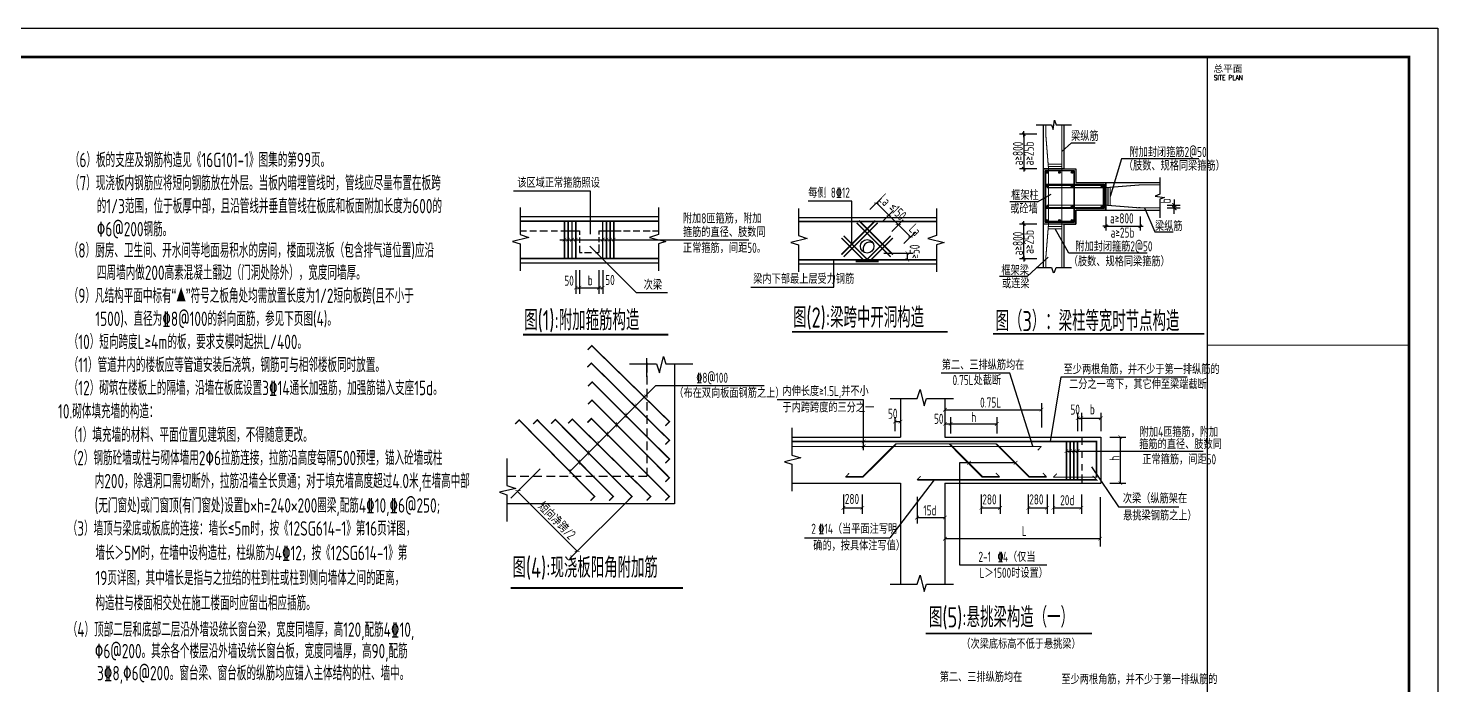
# Model space of a CAD drawing. Extents: x -638872 to -278819, y -139534 to 213996.
# Drawn here: x -587978 to -539059, y 150388 to 173174 of the extents above; entities that cross this region are included whole.
import ezdxf

# ---------------------------------------------------------------- set-up
doc = ezdxf.new("R2010")
doc.units = 0
doc.header["$LTSCALE"] = 1000
doc.header["$MEASUREMENT"] = 0
doc.layers.get('0').update_dxf_attribs({"linetype": 'CONTINUOUS'})
doc.layers.add('COLU_HATCH', color=251, linetype='CONTINUOUS', lineweight=0)
for name, color, linetype in [('TK', 4, 'CONTINUOUS'), ('图形', 2, 'CONTINUOUS'), ('文字', 165, 'CONTINUOUS'), ('砌体-小孔砖', 50, 'CONTINUOUS'), ('表格', 7, 'CONTINUOUS'), ('阳角加筋', 7, 'CONTINUOUS')]:
    doc.layers.add(name, color=color, linetype=linetype)
doc.styles.add('ROMANS', font='romans', dxfattribs={"width": 0.65, "height": 231.275})
doc.styles.add('TSSD_REIN', font='tssdeng.shx', dxfattribs={"width": 0.7, "bigfont": 'tssdchn.shx'})
doc.styles.add('图签宋体', font='', dxfattribs={"height": 300})
doc.styles.get('图签宋体').set_extended_font_data('NSimSun')

# ---------------------------------------------------------------- blocks, each defined once
blk = doc.blocks.new('DIMBLK')
blk.add_line((-2, 0), (0, 0))
at = {"const_width": 0.35}
blk.add_lwpolyline([(-0.71, -0.71), (0.71, 0.71)], dxfattribs=at)
blk = doc.blocks.new('DMTK2')
blk.add_line((-10, 0), (10, 0))
at = {"const_width": 4}
blk.add_lwpolyline([(-5.7, -5.7), (5.7, 5.7)], dxfattribs=at)
blk = doc.blocks.new('_ArchTick')
at = {"color": 0, "linetype": 'ByBlock', "const_width": 0.15}
blk.add_lwpolyline([(-0.5, -0.5), (0.5, 0.5)], dxfattribs=at)
blk = doc.blocks.new('GeYuanFrame_65284724', base_point=(20.09, 4.53))
at = {"layer": 'TK'}
blk.add_lwpolyline([(20.09, 4.53), (20.09, 598.53), (861.09, 598.53), (861.09, 4.53)], close=True, dxfattribs=at)
at = {"layer": 'TK', "const_width": 1}
blk.add_lwpolyline([(45.09, 588.53), (851.09, 588.53), (851.09, 14.53), (45.09, 14.53)], close=True, dxfattribs=at)
at = {"layer": 'TK'}
for points, const_width in [([(781.09, 588.53), (781.09, 14.53)], 0.4), ([(781.09, 488.5), (851.09, 488.5)], 0.35)]:
    blk.add_lwpolyline(points, dxfattribs=dict(at, const_width=const_width))
at = {"layer": 'TK', "style": '图签宋体'}
blk.add_text('总平面', height=2.4, dxfattribs=at).set_placement((783.23, 583.28))
at = {"layer": 'TK', "style": 'ROMANS', "width": 0.76}
blk.add_text('SITE PLAN', height=1.697, dxfattribs=at).set_placement((783.35, 580.49))

msp = doc.modelspace()

# ---------------------------------------------------------------- linework, layer by layer
at = {"layer": '图形', "color": 3, "linetype": 'Continuous'}
for p, q in [((-552104.65, 168893.9), (-551773.55, 169198.28)), ((-551773.55, 169198.28), (-550943.99, 169198.28)), ((-550035.82, 168639.9), (-550424.65, 167335.9)), ((-547356.57, 168639.9), (-550035.82, 168639.9)), ((-568458.21, 167516.98), (-571132.95, 167516.98)), ((-568458.21, 166025.94), (-568458.21, 167516.98)), ((-552950.64, 167149.19), (-552475.65, 167413.38)), ((-570908.15, 166948.97), (-570908.15, 166010.63)), ((-566108.15, 166948.97), (-566108.15, 166010.63)), ((-561250.98, 166914.53), (-561250.98, 165976.19)), ((-558766.53, 166879.61), (-558369.14, 167277.01)), ((-558537.27, 167108.87), (-557357.82, 165929.42)), ((-558342.27, 166455.35), (-557944.87, 166852.74)), ((-556450.98, 166914.53), (-556450.98, 165976.19)), ((-552950.64, 167149.19), (-553915.54, 167149.19)), ((-549241.55, 166935.9), (-548879.78, 166104.47)), ((-570908.15, 166634.39), (-566108.15, 166634.39)), ((-569365.88, 166478.72), (-569365.88, 165181.43)), ((-569235.88, 166478.72), (-569235.88, 165181.43)), ((-569105.88, 166478.72), (-569105.88, 165181.43)), ((-568975.88, 166478.72), (-568975.88, 165181.43)), ((-561250.98, 166599.95), (-556450.98, 166599.95)), ((-558011.34, 166124.42), (-557613.95, 166521.82)), ((-550584.65, 166639.62), (-550584.65, 166150.82)), ((-549384.65, 166639.62), (-549384.65, 166150.82)), ((-570599.89, 165908.01), (-571167.22, 165773.45)), ((-570908.15, 166141.42), (-570689.07, 166141.42)), ((-570908.15, 166010.63), (-570599.89, 165908.01)), ((-570570.92, 166141.42), (-570334.61, 166141.42)), ((-570223.41, 166141.42), (-569959.3, 166141.42)), ((-569834.2, 166141.42), (-569611.79, 166141.42)), ((-569493.64, 166141.42), (-568845.88, 166141.42)), ((-568845.88, 166141.42), (-568845.88, 166007.56)), ((-568845.88, 165910.35), (-568845.88, 165729.8)), ((-568170.42, 166141.42), (-567401.64, 166141.42)), ((-568170.42, 166141.42), (-568170.42, 166014.51)), ((-568170.42, 165917.29), (-568170.42, 165750.63)), ((-567318.24, 166141.42), (-567088.88, 166141.42)), ((-566984.63, 166141.42), (-566748.33, 166141.42)), ((-566630.17, 166141.42), (-566393.87, 166141.42)), ((-566108.15, 166010.63), (-566416.4, 165908.01)), ((-566416.4, 165908.01), (-565849.07, 165773.45)), ((-566317.42, 166141.42), (-566108.15, 166141.42)), ((-560942.73, 165873.57), (-561510.06, 165739)), ((-561250.98, 165976.19), (-560942.73, 165873.57)), ((-557587.08, 165700.16), (-557189.68, 166097.55)), ((-556450.98, 165976.19), (-556759.24, 165873.57)), ((-556759.24, 165873.57), (-556191.91, 165739)), ((-551868.18, 165366.22), (-552343.05, 166215.9)), ((-550574.65, 166300.82), (-549394.65, 166300.82)), ((-548879.78, 166104.47), (-548240.12, 166104.47)), ((-571167.22, 165773.45), (-570908.15, 165687.2)), ((-570908.15, 165687.2), (-570908.15, 164757.73)), ((-569526.83, 165835.04), (-562970.04, 165835.04)), ((-568845.88, 165618.7), (-568845.88, 165388.99)), ((-568845.88, 165388.99), (-568756.92, 165388.99)), ((-568666.57, 165388.99), (-568423.32, 165388.99)), ((-568490.66, 165604.56), (-566884, 164001.92)), ((-568291.42, 165388.99), (-568170.42, 165388.99)), ((-568170.42, 165667.3), (-568170.42, 165388.99)), ((-565849.07, 165773.45), (-566108.15, 165687.2)), ((-566108.15, 165687.2), (-566108.15, 164757.73)), ((-561510.06, 165739), (-561250.98, 165652.75)), ((-561250.98, 165652.75), (-561250.98, 164723.28)), ((-558286.46, 165370.39), (-557277.41, 165370.39)), ((-557470.31, 165370.39), (-557470.31, 165137.8)), ((-556191.91, 165739), (-556450.98, 165652.75)), ((-556450.98, 165652.75), (-556450.98, 164723.28)), ((-549147.97, 165366.22), (-551868.18, 165366.22)), ((-570908.15, 165034.39), (-566108.15, 165034.39)), ((-561250.98, 164999.95), (-556450.98, 164999.95)), ((-553297.05, 164565.88), (-552576.66, 165227.3)), ((-568975.88, 164781.32), (-568975.88, 163956.94)), ((-568845.88, 164781.32), (-568845.88, 163956.94)), ((-568170.42, 164781.32), (-568170.42, 163956.94)), ((-568040.42, 164781.32), (-568040.42, 163956.94)), ((-554267.74, 164565.74), (-553297.05, 164565.74)), ((-568975.88, 164167.6), (-568040.42, 164167.6)), ((-566884, 164001.92), (-565789.78, 164001.92)), ((-553909.83, 161199.09), (-556288.79, 161199.09)), ((-553118.73, 158666.84), (-553909.83, 161199.09)), ((-552496.9, 158827), (-552133.37, 161072.44)), ((-552133.37, 161072.44), (-547758.36, 161072.44)), ((-557123.45, 160326.48), (-557020.83, 160634.73)), ((-557020.83, 160634.73), (-556886.27, 160067.4)), ((-558985.43, 160276.22), (-561983.47, 160276.22)), ((-558985.43, 158533.73), (-558985.43, 160276.22)), ((-558061.79, 160326.48), (-557123.45, 160326.48)), ((-557705.25, 160326.48), (-557705.25, 158986.28)), ((-556886.27, 160067.4), (-556800.02, 160326.48)), ((-556800.02, 160326.48), (-555870.55, 160326.48)), ((-556161.99, 160326.48), (-556161.99, 158986.28)), ((-552812.78, 160157.47), (-552812.78, 159312.63)), ((-557901.81, 159680.59), (-557901.81, 159184.03)), ((-557901.81, 159521.34), (-557704.45, 159521.34)), ((-557704.45, 159680.59), (-557704.45, 159184.03)), ((-556161.99, 159934.9), (-552812.78, 159934.9)), ((-555964.63, 159680.59), (-555964.63, 159104.87)), ((-554364.63, 159680.59), (-554364.63, 159104.87)), ((-551559.34, 159830.46), (-551559.34, 159191.42)), ((-551559.34, 159639.55), (-550753.88, 159639.55)), ((-551429.34, 159830.46), (-551429.34, 159191.42)), ((-550753.88, 159830.46), (-550753.88, 159191.42)), ((-561474.96, 159300.86), (-561474.96, 158362.52)), ((-556161.99, 159442.18), (-554364.63, 159442.18)), ((-561474.96, 158986.28), (-557705.25, 158986.28)), ((-556161.99, 158986.28), (-550753.88, 158986.28)), ((-551949.34, 158830.61), (-551949.34, 157533.31)), ((-551949.34, 158499.27), (-547203.37, 158499.27)), ((-551819.34, 158830.61), (-551819.34, 157533.31)), ((-551689.34, 158830.61), (-551689.34, 157533.31)), ((-551559.34, 158830.61), (-551559.34, 157533.31)), ((-551408.97, 158986.28), (-551408.97, 158714.12)), ((-551408.97, 158512.03), (-551408.97, 158269.53)), ((-550753.88, 158986.28), (-550753.88, 157386.28)), ((-550441.29, 158986.28), (-549886.89, 158986.28)), ((-550078.68, 158986.28), (-550078.68, 157386.28)), ((-561166.71, 158259.9), (-561734.04, 158125.34)), ((-561734.04, 158125.34), (-561474.96, 158039.09)), ((-561474.96, 158362.52), (-561166.71, 158259.9)), ((-561474.96, 158039.09), (-561474.96, 157109.62)), ((-555655.53, 158093.62), (-555655.53, 154546)), ((-553729.43, 158093.62), (-555655.53, 158093.62)), ((-551408.97, 158044.99), (-551408.97, 157820.45)), ((-551408.97, 157681.23), (-551408.97, 157386.28)), ((-551074.13, 157956.45), (-550137.28, 156562.89)), ((-561474.96, 157386.28), (-557705.25, 157386.28)), ((-556537.03, 157504.59), (-558075.08, 155490.13)), ((-557705.25, 157386.28), (-557705.25, 153881.74)), ((-556161.99, 157386.28), (-556161.99, 153881.74)), ((-556161.99, 157386.28), (-550753.88, 157386.28)), ((-550441.29, 157386.28), (-549886.89, 157386.28)), ((-559685.14, 156988.85), (-559685.14, 156318.15)), ((-559032.53, 156988.85), (-559032.53, 156318.15)), ((-557128.54, 156905.45), (-557128.54, 155981.45)), ((-554900.22, 156988.85), (-554900.22, 156318.15)), ((-554247.6, 156988.85), (-554247.6, 156318.15)), ((-553272.38, 156988.85), (-553272.38, 156318.15)), ((-552619.76, 156988.85), (-552619.76, 156318.15)), ((-552400.23, 156988.85), (-552400.23, 156318.15)), ((-551429.34, 156988.85), (-551429.34, 156318.15)), ((-550775.51, 156904.97), (-550775.51, 155187.83)), ((-550137.28, 156562.89), (-548041.78, 156562.89)), ((-559685.14, 156528.81), (-559032.53, 156528.81)), ((-557128.54, 156192.11), (-556161.99, 156192.11)), ((-554900.22, 156528.81), (-554247.6, 156528.81)), ((-553272.38, 156528.81), (-552619.76, 156528.81)), ((-552400.23, 156528.81), (-551429.34, 156528.81)), ((-561042.04, 155490.13), (-558075.08, 155490.13)), ((-550775.51, 155457.18), (-556161.99, 155457.18)), ((-557123.45, 153881.74), (-557020.83, 154189.99)), ((-557020.83, 154189.99), (-556886.27, 153622.66)), ((-555655.53, 154546), (-552623.74, 154546)), ((-558061.79, 153881.74), (-557123.45, 153881.74)), ((-556886.27, 153622.66), (-556800.02, 153881.74)), ((-556800.02, 153881.74), (-555870.55, 153881.74))]:
    msp.add_line(p, q, dxfattribs=at)
at = {"layer": '图形', "color": 3, "linetype": 'Continuous', "ltscale": 0.6}
msp.add_line((-550640.65, 167759.9), (-550640.65, 166911.9), dxfattribs=at)
at = {"layer": '图形', "color": 3, "linetype": 'Continuous'}
for points in [[(-552991.89, 169823.18), (-552466.95, 169823.18), (-552403.75, 169662.94), (-552357.31, 169985.83), (-552300.28, 169823.18), (-551772.85, 169823.18)], [(-548708.32, 167988.25), (-548708.32, 167408.78), (-548868.55, 167345.58), (-548545.67, 167299.14), (-548708.32, 167242.11), (-548708.32, 166596.86)], [(-559390.52, 165683.17), (-559390.52, 167169), (-560913.58, 167169)], [(-562904.36, 164191.48), (-560016.55, 164191.48), (-560016.55, 165137.8)], [(-552991.89, 164873.34), (-552466.95, 164873.34), (-552403.75, 164696.13), (-552357.31, 164710.68), (-552300.28, 164873.34), (-551772.85, 164873.34)]]:
    msp.add_lwpolyline(points, dxfattribs=at)
at = {"layer": '图形', "color": 3, "linetype": 'Continuous', "ltscale": 0.6, "const_width": 36}
for points in [[(-552664.65, 164873.34), (-552664.65, 165175.9), (-552568.65, 166375.9), (-552568.65, 168295.9), (-552664.65, 169495.9), (-552664.65, 169823.18)], [(-552104.65, 164873.34), (-552104.65, 169823.18)], [(-552581.45, 168455.9), (-552104.65, 168455.9)], [(-552575.05, 168375.9), (-552104.65, 168375.9)], [(-552619.08, 167639.9), (-550584.65, 167639.9), (-549384.65, 167735.9), (-548708.32, 167735.9)], [(-550504.65, 167646.3), (-550504.65, 167025.5)], [(-550424.65, 167652.7), (-550424.65, 167019.1)], [(-552619.08, 167031.9), (-550584.65, 167031.9), (-549384.65, 166935.9), (-548708.32, 166935.9)], [(-552581.45, 166215.9), (-552104.65, 166215.9)], [(-552575.05, 166295.9), (-552104.65, 166295.9)]]:
    msp.add_lwpolyline(points, dxfattribs=at)
at = {"layer": '图形', "color": 3, "linetype": 'Continuous', "const_width": 36}
msp.add_lwpolyline([(-552669.95, 166449.75), (-552669.95, 168227.24), (-551690.75, 168227.24), (-551690.75, 166445.91)], close=True, dxfattribs=at)
at = {"layer": '图形', "color": 3, "linetype": 'Continuous'}
for points, const_width in [([(-552666.5, 167743.82), (-550658.57, 167743.82), (-550658.57, 166925.86), (-552674.21, 166925.86)], 36), ([(-570908.15, 166478.72), (-566108.15, 166478.72)], 55), ([(-569365.88, 166478.72), (-569365.88, 165181.43)], 55), ([(-569235.88, 166478.72), (-569235.88, 165181.43)], 55), ([(-569105.88, 166478.72), (-569105.88, 165181.43)], 55), ([(-568975.88, 166478.72), (-568975.88, 165181.43)], 55), ([(-568040.42, 166478.72), (-568040.42, 165181.43)], 55), ([(-567910.42, 166478.72), (-567910.42, 165181.43)], 55), ([(-567780.42, 166478.72), (-567780.42, 165181.43)], 55), ([(-567650.42, 166478.72), (-567650.42, 165181.43)], 55), ([(-561250.98, 166469.12), (-556450.98, 166469.12)], 55), ([(-558576.07, 166497.62), (-559755.53, 165318.17)], 50), ([(-558497.29, 166418.84), (-559676.74, 165239.38)], 50), ([(-559227.3, 166418.84), (-558047.85, 165239.38)], 50), ([(-559148.52, 166497.62), (-557969.07, 165318.17)], 50), ([(-558940.9, 165075.99), (-559755.53, 165890.61)], 50), ([(-558797.07, 165089.72), (-559676.74, 165969.4)], 50), ([(-558941.26, 165075.99), (-558047.85, 165969.4)], 50), ([(-558783.69, 165075.99), (-557969.07, 165890.61)], 50), ([(-570908.15, 165181.43), (-566108.15, 165181.43)], 55), ([(-561250.98, 165137.8), (-556450.98, 165137.8)], 55), ([(-559262.3, 165075.99), (-558462.3, 165075.99)], 50), ([(-570807.3, 162539.04), (-565757.69, 162539.04)], 60), ([(-561476.6, 162633.43), (-556070.85, 162633.43)], 60), ([(-554495.63, 162567.02), (-547164.63, 162567.02)], 60), ([(-561474.96, 158662.26), (-552812.78, 158662.26)], 35), ([(-557866.35, 158742.91), (-559012.65, 157602.28), (-559610.88, 157602.28)], 60), ([(-557881.25, 158749.5), (-555981.33, 158749.5)], 35), ([(-556778.46, 158749.5), (-554387.95, 158749.5)], 35), ([(-556007.46, 158749.5), (-554863.96, 157602.28), (-554265.73, 157602.28)], 60), ([(-554387.95, 158749.5), (-553236.12, 157602.28), (-552637.89, 157602.28)], 60), ([(-552940.46, 158528.21), (-552812.78, 158662.26)], 35), ([(-551949.34, 158830.61), (-551949.34, 157533.31)], 55), ([(-551819.34, 158830.61), (-551819.34, 157533.31)], 55), ([(-551689.34, 158830.61), (-551689.34, 157533.31)], 55), ([(-551559.34, 158830.61), (-551559.34, 157533.31)], 55), ([(-559618.27, 157594.52), (-559490.59, 157728.58)], 35), ([(-557133.91, 157496.83), (-557006.23, 157630.89)], 35), ([(-554265.73, 157602.28), (-554393.41, 157736.34)], 35), ([(-552637.89, 157602.28), (-552765.57, 157736.34)], 35), ([(-552407.62, 157583.01), (-552279.94, 157717.07)], 35), ([(-556835.92, 152169.89), (-551062.49, 152169.89)], 60)]:
    msp.add_lwpolyline(points, dxfattribs=dict(at, const_width=const_width))
for points in [[(-552400.23, 157590.77, 35, 35, 0), (-550905.41, 157590.77, 55, 55, 0), (-550905.41, 158830.61, 55, 55, 0), (-561474.96, 158830.61, 0, 0, 0)], [(-557126.53, 157504.59, 55, 55, 0), (-550905.41, 157504.59, 35, 35, 0), (-551033.09, 157638.65, 0, 0, 0)]]:
    msp.add_lwpolyline(points, format="xyseb", dxfattribs=at)
msp.add_circle((-558862.3, 165604.39), 234, dxfattribs=at)
msp.add_arc((-558772.98, 165515.14), 234, 60.674924, 209.371037, dxfattribs=at)
at = {"layer": '文字'}
for p, q in [((-552744.65, 164873.34), (-552744.65, 169823.18)), ((-552024.65, 168295.9), (-552024.65, 169823.18)), ((-552969.75, 169495.9), (-553577.99, 169495.9)), ((-553427.99, 169395.9), (-553427.99, 169595.9)), ((-553427.99, 169485.9), (-553427.99, 168305.9)), ((-552969.75, 168295.9), (-553577.99, 168295.9)), ((-553427.99, 168395.9), (-553427.99, 168195.9)), ((-552024.65, 168295.9), (-552744.65, 168295.9)), ((-552024.65, 168295.9), (-551624.65, 168295.9)), ((-551624.65, 168295.9), (-551624.65, 167815.9)), ((-551624.65, 167815.9), (-550584.65, 167815.9)), ((-550584.65, 166855.9), (-550584.65, 167815.9)), ((-550584.65, 167815.9), (-548708.32, 167815.9)), ((-551624.65, 166855.9), (-550584.65, 166855.9)), ((-551624.65, 166375.9), (-551624.65, 166855.9)), ((-550584.65, 166855.9), (-548708.32, 166855.9)), ((-549384.65, 166935.9), (-549450.38, 166935.9)), ((-548454.26, 167031.9), (-548003.05, 167031.9)), ((-548452.18, 166935.9), (-548003.05, 166935.9)), ((-548203.05, 167031.9), (-548203.05, 166935.9)), ((-552969.75, 166375.9), (-553577.99, 166375.9)), ((-553427.99, 165185.9), (-553427.99, 166365.9)), ((-552024.65, 166375.9), (-552744.65, 166375.9)), ((-552024.65, 166375.9), (-551624.65, 166375.9)), ((-552024.65, 164873.34), (-552024.65, 166375.9)), ((-550484.65, 166300.82), (-550684.65, 166300.82)), ((-549484.65, 166300.82), (-549284.65, 166300.82)), ((-552969.75, 165175.9), (-553577.99, 165175.9))]:
    msp.add_line(p, q, dxfattribs=at)
at = {"layer": '文字', "color": 6}
for p, q in [((-552688.65, 168239.9), (-551680.65, 168239.9)), ((-552688.65, 166431.9), (-552688.65, 168239.9)), ((-552656.65, 166463.9), (-552656.65, 168207.9)), ((-551680.65, 168239.9), (-551680.65, 166431.9)), ((-552656.65, 167759.9), (-551712.65, 167759.9)), ((-552656.65, 167727.9), (-551712.65, 167727.9)), ((-551680.65, 167759.9), (-550640.65, 167759.9)), ((-551680.65, 167727.9), (-550672.65, 167727.9)), ((-550672.65, 167727.9), (-550672.65, 166943.9)), ((-551712.65, 166943.9), (-552656.65, 166943.9)), ((-551712.65, 166911.9), (-552656.65, 166911.9)), ((-550672.65, 166943.9), (-551680.65, 166943.9)), ((-550640.65, 166911.9), (-551680.65, 166911.9)), ((-551680.65, 166431.9), (-552688.65, 166431.9)), ((-551712.65, 166463.9), (-552656.65, 166463.9))]:
    msp.add_line(p, q, dxfattribs=at)
at = {"layer": '文字', "const_width": 40}
for points in [[(-553371.42, 169439.33), (-553484.56, 169552.46)], [(-553484.56, 168352.46), (-553371.42, 168239.33)], [(-550528.09, 166357.39), (-550641.22, 166244.25)], [(-549441.22, 166244.25), (-549328.09, 166357.39)]]:
    msp.add_lwpolyline(points, dxfattribs=at)
at = {"layer": '文字'}
msp.add_lwpolyline([(-551624.65, 166855.9), (-551624.65, 166375.9), (-552744.65, 166375.9), (-552744.65, 168295.9), (-551624.65, 168295.9), (-551624.65, 167815.9), (-550584.65, 167815.9), (-550584.65, 166855.9)], close=True, dxfattribs=at)
at = {"layer": '文字', "const_width": 34}
for points in [[(-552633.77, 168170.79, 1), (-552599.77, 168170.79, 1)], [(-552199.45, 168170.79, 1), (-552165.45, 168170.79, 1)], [(-551769.54, 168170.79, 1), (-551735.54, 168170.79, 1)], [(-552633.77, 167690.79, 1), (-552599.77, 167690.79, 1)], [(-551769.54, 167690.79, 1), (-551735.54, 167690.79, 1)], [(-550729.54, 167690.79, 1), (-550695.54, 167690.79, 1)], [(-552633.77, 166981.01, 1), (-552599.77, 166981.01, 1)], [(-551769.54, 166981.01, 1), (-551735.54, 166981.01, 1)], [(-550729.54, 166981.01, 1), (-550695.54, 166981.01, 1)], [(-552633.77, 166501.01, 1), (-552599.77, 166501.01, 1)], [(-552199.45, 166501.01, 1), (-552165.45, 166501.01, 1)], [(-551769.54, 166501.01, 1), (-551735.54, 166501.01, 1)]]:
    msp.add_lwpolyline(points, format="xyb", close=True, dxfattribs=at)
at = {"layer": '文字'}
for centre in [(-552616.77, 168170.79), (-552182.45, 168170.79), (-551752.54, 168170.79), (-552616.77, 167690.79), (-551752.54, 167690.79), (-550712.54, 167690.79), (-552616.77, 166981.01), (-551752.54, 166981.01), (-550712.54, 166981.01), (-552616.77, 166501.01), (-552182.45, 166501.01), (-551752.54, 166501.01)]:
    msp.add_circle(centre, 32, dxfattribs=at)
at = {"layer": '阳角加筋', "color": 3, "linetype": 'Continuous'}
for p, q in [((-567109.27, 161525.67), (-566170.93, 161525.67)), ((-566504.3, 161072.9), (-566504.3, 161723.99)), ((-566504.3, 161566.04), (-566504.3, 161268.36)), ((-566504.3, 161525.67), (-566504.3, 161230.84)), ((-566170.93, 161525.67), (-566068.31, 161217.42)), ((-566068.31, 161217.42), (-565933.75, 161784.75)), ((-565933.75, 161784.75), (-565847.5, 161525.67)), ((-565847.5, 161525.67), (-564918.03, 161525.67)), ((-565544.3, 161525.67), (-565544.3, 156663.37)), ((-566504.3, 161110.42), (-566504.3, 160812.74)), ((-566504.3, 160654.79), (-566504.3, 160357.12)), ((-566504.3, 160199.17), (-566504.3, 159901.49)), ((-566504.3, 159743.54), (-566504.3, 159445.87)), ((-566504.3, 159287.92), (-566504.3, 158990.24)), ((-566504.3, 158832.3), (-566504.3, 158534.62)), ((-571363.48, 158243.26), (-571363.48, 157304.92)), ((-571363.48, 158243.26), (-571363.48, 157304.92)), ((-566504.3, 158376.67), (-566504.3, 158079)), ((-571363.48, 157623.37), (-571060.54, 157623.37)), ((-571233.68, 156866.01), (-570211.6, 157888.09)), ((-570902.59, 157623.37), (-570604.92, 157623.37)), ((-570446.97, 157623.37), (-570149.29, 157623.37)), ((-569991.35, 157623.37), (-569693.67, 157623.37)), ((-569535.72, 157623.37), (-569238.05, 157623.37)), ((-569080.1, 157623.37), (-568782.42, 157623.37)), ((-568624.47, 157623.37), (-568326.8, 157623.37)), ((-568168.85, 157623.37), (-567871.17, 157623.37)), ((-567713.23, 157623.37), (-567415.55, 157623.37)), ((-567257.6, 157623.37), (-566959.93, 157623.37)), ((-566801.98, 157623.37), (-566504.3, 157623.37)), ((-566504.3, 157921.05), (-566504.3, 157623.37)), ((-571055.22, 157202.29), (-571622.55, 157067.73)), ((-571055.22, 157202.29), (-571622.55, 157067.73)), ((-571622.55, 157067.73), (-571363.48, 156981.48)), ((-571622.55, 157067.73), (-571363.48, 156981.48)), ((-571363.48, 157304.92), (-571055.22, 157202.29)), ((-571363.48, 157304.92), (-571055.22, 157202.29)), ((-571001.11, 157098.59), (-568924.5, 155021.98)), ((-571363.48, 156981.48), (-571363.48, 156052.01)), ((-571363.48, 156981.48), (-571363.48, 156052.01)), ((-565544.3, 156663.37), (-571363.48, 156663.37)), ((-569180.3, 154766.18), (-567054.15, 156892.34))]:
    msp.add_line(p, q, dxfattribs=at)
for points, const_width in [([(-568561.49, 162014.4), (-568420.07, 162155.82), (-565724.82, 159520.61), (-565866.24, 159379.19)], 50), ([(-568573.79, 161406.85), (-568432.37, 161548.27), (-565724.82, 158871.14), (-565866.24, 158729.72)], 50), ([(-568547.04, 160750.54), (-568405.61, 160891.97), (-565724.82, 158221.67), (-565866.24, 158080.24)], 50), ([(-568549.57, 160123.49), (-568408.15, 160264.92), (-565724.82, 157572.19), (-565866.24, 157430.77)], 50), ([(-571081.28, 159436.01), (-570939.86, 159577.43), (-568322.71, 156922.72), (-568464.13, 156781.3)], 50), ([(-570455.1, 159440.58), (-570313.68, 159582), (-567673.24, 156922.72), (-567814.66, 156781.3)], 50), ([(-569825.25, 159448.38), (-569683.82, 159589.8), (-567023.76, 156922.72), (-567165.18, 156781.3)], 50), ([(-569238.1, 159464.27), (-569096.68, 159605.69), (-566374.29, 156922.72), (-566515.71, 156781.3)], 50), ([(-568571.63, 159486.69), (-568430.21, 159628.11), (-565724.82, 156922.72), (-565866.24, 156781.3)], 50), ([(-571236.32, 153748.06), (-565251.64, 153748.06)], 60)]:
    msp.add_lwpolyline(points, dxfattribs=dict(at, const_width=const_width))
msp.add_lwpolyline([(-569176.98, 157789.26), (-566191, 160775.24), (-562436.92, 160775.24)], dxfattribs=at)

# ---------------------------------------------------------------- block references
at = {"layer": 'COLU_HATCH', "xscale": 100, "yscale": 100, "zscale": 100}
msp.add_blockref('GeYuanFrame_65284724', (-623158.72, 113773.91), dxfattribs=at)
at = {"layer": '文字', "xscale": 100, "yscale": 100, "zscale": 100}
for p, rotation in [((-548203.05, 167031.9), 270), ((-548203.05, 166935.9), 90)]:
    msp.add_blockref('DIMBLK', p, dxfattribs=dict(at, rotation=rotation))
at = {"layer": '文字', "color": 1, "xscale": 10, "yscale": 10, "zscale": 10}
for p, rotation in [((-553427.99, 166375.9), 90), ((-553427.99, 165175.9), 270)]:
    msp.add_blockref('DMTK2', p, dxfattribs=dict(at, rotation=rotation))
at = {"layer": '表格', "color": 3, "linetype": 'Continuous', "yscale": 127}
for p, xscale, zscale, rotation in [((-558537.27, 167108.87), 127.0000000010016, 126.9999999998491, 314.9999999994058), ((-558113.01, 166684.61), 127.0000000010016, 126.9999999998491, 314.9999999994058), ((-557782.08, 166353.68), 127.0000000010016, 126.9999999998491, 314.9999999994058), ((-569365.88, 165835.04), 127, 127, 180), ((-569235.88, 165835.04), 127, 127, 180), ((-569105.88, 165835.04), 127, 127, 180), ((-568975.88, 165835.04), 127, 127, 180), ((-568040.42, 165835.04), 127, 127, 180), ((-567910.42, 165835.04), 127, 127, 180), ((-567780.42, 165835.04), 127, 127, 180), ((-567650.42, 165835.04), 127, 127, 180), ((-557357.82, 165929.42), 127.0000000010016, 126.9999999998491, 314.9999999994058), ((-557470.31, 165370.39), 127, 127, 270), ((-557470.31, 165137.8), 127, 127, 270), ((-568975.88, 164167.6), 127, 127, 180), ((-568845.88, 164167.6), 127, 127, 180), ((-568170.42, 164167.6), 127, 127, 180), ((-568040.42, 164167.6), 127, 127, 180), ((-556161.99, 159934.9), 127, 127, 180), ((-552812.78, 159934.9), 127, 127, 180), ((-557901.81, 159521.34), 127, 127, 180), ((-557705.25, 159521.34), 127, 127, 180), ((-556161.99, 159442.18), 127, 127, 180), ((-555964.63, 159442.18), 127, 127, 180), ((-554364.63, 159442.18), 127, 127, 180), ((-551559.34, 159639.55), 127, 127, 180), ((-551429.34, 159639.55), 127, 127, 180), ((-550753.88, 159639.55), 127, 127, 180), ((-550078.68, 158986.28), 127, 127, 270), ((-558985.43, 158830.61), 127, 127, 180), ((-558985.43, 158662.26), 127, 127, 180), ((-551949.34, 158494.31), 127, 127, 180), ((-551819.34, 158499.27), 127, 127, 180), ((-551689.34, 158494.31), 127, 127, 180), ((-551559.34, 158499.27), 127, 127, 180), ((-555331.25, 158092.44), 127, 127, 180), ((-553710.57, 158093.62), 127, 127, 180), ((-550078.68, 157386.28), 127, 127, 270), ((-559685.14, 156528.81), 127, 127, 180), ((-559032.53, 156528.81), 127, 127, 180), ((-554900.22, 156528.81), 127, 127, 180), ((-554247.6, 156528.81), 127, 127, 180), ((-553272.38, 156528.81), 127, 127, 180), ((-552619.76, 156528.81), 127, 127, 180), ((-552400.23, 156528.81), 127, 127, 180), ((-551429.34, 156528.81), 127, 127, 180), ((-557128.54, 156192.11), 127, 127, 180), ((-556161.99, 156192.11), 127, 127, 180), ((-556161.99, 155457.18), 127, 127, 180), ((-550775.51, 155457.18), 127, 127, 180)]:
    msp.add_blockref('_ArchTick', p, dxfattribs=dict(at, xscale=xscale, zscale=zscale, rotation=rotation))
at = {"layer": '阳角加筋', "color": 3, "linetype": 'Continuous', "xscale": 127.0000000023186, "yscale": 127.0000000037253, "zscale": 127.0000000023186}
for p, rotation in [((-566579.09, 160387.15), 45), ((-566903.83, 160062.41), 45), ((-567553.3, 159412.94), 45), ((-567228.56, 159737.68), 45), ((-567878.04, 159088.2), 45), ((-568527.51, 158438.73), 45), ((-568202.77, 158763.47), 45), ((-568852.25, 158113.99), 45), ((-569176.98, 157789.26), 45), ((-570977.88, 157121.81), 135), ((-568924.5, 155021.98), 135)]:
    msp.add_blockref('_ArchTick', p, dxfattribs=dict(at, rotation=rotation))

# ---------------------------------------------------------------- texts
at = {"layer": '图形', "color": 3, "linetype": 'Continuous', "style": 'TSSD_REIN', "width": 0.7}
for s, height, p in [('梁纵筋', 350, (-551785.23, 169260.1)), ('附加封闭箍筋2@50', 350, (-549759.67, 168703.58)), ('（肢数、规格同梁箍筋）', 350, (-549954.15, 168232.37)), ('该区域正常箍筋照设', 350, (-571003.13, 167641.29)), ('每侧 8\x8412', 350, (-560910.01, 167293.31)), ('框架柱', 350, (-553865.54, 167207.68)), ('或砼墙', 350, (-553896.83, 166738.91)), ('附加8匝箍筋，附加', 350, (-565255.61, 166402.02)), ('a\x93800', 350, (-550435.06, 166401.54)), ('梁纵筋', 350, (-548873.49, 166136.05)), ('箍筋的直径、肢数同', 350, (-565253.94, 165928.7)), ('正常箍筋，间距50。', 350, (-565253.94, 165377.53)), ('附加封闭箍筋2@50', 350, (-551639, 165429.89)), ('框架梁', 350, (-554204.13, 164601.82)), ('（肢数、规格同梁箍筋）', 350, (-551865.42, 164910.67)), ('50', 350, (-569372.89, 164236.47)), ('b', 350, (-568558.57, 164251.51)), ('50', 350, (-567952.89, 164261.3)), ('次梁', 350, (-566616.55, 164096.49)), ('梁内下部最上层受力钢筋', 350, (-562813.76, 164303.28)), ('或连梁', 350, (-554182.49, 164147.74)), ('图(1):附加箍筋构造', 700, (-570763.56, 162691.31)), ('图(2):梁跨中开洞构造', 700, (-561432.86, 162785.7)), ('图（3）：梁柱等宽时节点构造', 700, (-554406.34, 162660.66)), ('第二、三排纵筋均在', 350, (-556272.38, 161319.82)), ('至少两根角筋，并不少于第一排纵筋的', 350, (-552046.46, 161167.62)), ('0.75L处截断', 350, (-555900.17, 160787.61)), ('二分之一弯下，其它伸至梁端截断', 350, (-551854.04, 160650.51)), ('内伸长度≥1.5L,并不小', 350, (-561802.08, 160408.6)), ('于内跨跨度的三分之一', 350, (-561802.08, 159841.79)), ('50', 350, (-558140.52, 159619.3)), ('0.75L', 350, (-554944.53, 160008.26)), ('50', 350, (-551809.47, 159764)), ('b', 350, (-551134.23, 159775.25)), ('50', 350, (-556543.9, 159443.55)), ('h', 350, (-555248.27, 159503.61)), ('附加4匝箍筋，附加', 350, (-549404.06, 158992.99)), ('箍筋的直径、肢数同', 350, (-549418.57, 158569.26)), ('正常箍筋，间距50', 350, (-549312.56, 158040.47)), ('次梁（纵筋架在', 350, (-549988.62, 156684.19)), ('280', 350, (-559638.33, 156663.07)), ('15d', 350, (-556914.14, 156266.09)), ('280', 350, (-554866.64, 156647.09)), ('280', 350, (-553238.8, 156647.09)), ('20d', 350, (-552164.03, 156620.65)), ('悬挑梁钢筋之上）', 350, (-549976.63, 156091.55)), ('2  14（当平面注写明', 350, (-560800.71, 155628.74)), ('L', 350, (-553495.48, 155548.38)), ('确的，按具体注写值）', 350, (-560734.32, 155048.76)), ('2-1  14（仅当', 350, (-555000.24, 154655.01)), ('L＞1500时设置）', 350, (-554957.83, 154099.45)), ('图(5):悬挑梁构造（一）', 700, (-556716.43, 152379.92)), ('（次梁底标高不低于悬挑梁）', 350, (-555592.93, 151636.41)), ('第二、三排纵筋均在', 350, (-556344.39, 150488.6)), ('至少两根角筋，并不少于第一排纵筋的', 350, (-552119.55, 150408.12))]:
    msp.add_text(s, height=height, dxfattribs=at).set_placement(p)
for s, rotation, p in [('a≥800', 90, (-553457.81, 168414.37)), ('a\x9325b', 90, (-553078.4, 168413.99)), ('La', 315, (-558490.97, 167213.65)), ('≤150', 315, (-558142.87, 166904.48)), ('b', 90, (-548326.9, 167098.48)), ('La', 315, (-557437.01, 166170.2)), ('a≥800', 90, (-553457.81, 165291.12)), ('a\x9325b', 90, (-553078.4, 165345.14)), ('≥50', 90, (-557037.49, 165175.39)), ('h', 90, (-550104.44, 158164.72))]:
    msp.add_text(s, height=350, rotation=rotation, dxfattribs=at).set_placement(p)
at = {"layer": '图形', "color": 2, "linetype": 'Continuous', "style": 'TSSD_REIN', "width": 0.7}
for p in [(-560556.6, 155628.74), (-554338.72, 154655.01)]:
    msp.add_text('\x84', height=350, dxfattribs=at).set_placement(p)
at = {"layer": '文字', "linetype": 'Continuous', "style": 'TSSD_REIN', "width": 0.7}
for s, p in [('（6）板的支座及钢筋构造见《16G101-1》图集的第99页。', (-586530.2, 168350.14)), ('（7）现浇板内钢筋应将短向钢筋放在外层。当板内暗埋管线时，管线应尽量布置在板跨', (-586530.2, 167550.14)), ('的1/3范围，位于板厚中部，且沿管线并垂直管线在板底和板面附加长度为600的', (-585598.77, 166750.14)), ('\x826@200钢筋。', (-585598.77, 165950.14)), ('（8）厨房、卫生间、开水间等地面易积水的房间，楼面现浇板（包含排气道位置)应沿', (-586570.8, 165212.05)), ('四周墙内做200高素混凝土翻边（门洞处除外），宽度同墙厚。', (-585593.62, 164438.87)), ('（9）凡结构平面中标有“▲”符号之板角处均需放置长度为1/2短向板跨(且不小于', (-586570.8, 163638.87)), ('1500)、直径为\x848@100的斜向面筋，参见下页图(4)。', (-585647.93, 162838.87)), ('（10）短向跨度L≥4m的板，要求支模时起拱L/400。', (-586570.8, 162038.87)), ('（11）管道井内的楼板应等管道安装后浇筑，钢筋可与相邻楼板同时放置。', (-586570.8, 161238.87)), ('（12）砌筑在楼板上的隔墙，沿墙在板底设置3\x8414通长加强筋，加强筋锚入支座15d。', (-586570.8, 160438.87)), ('10.砌体填充墙的构造：', (-586941.52, 159629.2))]:
    msp.add_text(s, height=500, dxfattribs=at).set_placement(p)
at = {"layer": '文字', "style": 'TSSD_REIN', "width": 0.7}
msp.add_text('a\x9325b', height=350, dxfattribs=at).set_placement((-550413.62, 165906.61))
at = {"layer": '砌体-小孔砖', "color": 3, "linetype": 'Continuous', "style": 'TSSD_REIN', "width": 0.7}
for s, p in [('（1）填充墙的材料、平面位置见建筑图，不得随意更改。', (-586581.93, 158810.34)), ('（2）钢筋砼墙或柱与砌体墙用2\x826拉筋连接，拉筋沿高度每隔500预埋，锚入砼墙或柱', (-586606.46, 158009)), ('内200，除遇洞口需切断外，拉筋沿墙全长贯通；对于填充墙高度超过4.0米,在墙高中部', (-585667.81, 157209)), ('(无门窗处)或门窗顶(有门窗处)设置b×h=240×200圈梁,配筋4\x8410,\x846@250;    ', (-585667.81, 156362.06)), ('（3）墙顶与梁底或板底的连接：墙长≤5m时，按《12SG614-1》第16页详图，', (-586606.46, 155563.14)), ('墙长＞5M时，在墙中设构造柱，柱纵筋为4\x8412，按《12SG614-1》第', (-585644.92, 154712.72)), ('19页详图，其中墙长是指与之拉结的柱到柱或柱到侧向墙体之间的距离，', (-585644.92, 153844.76)), ('构造柱与楼面相交处在施工楼面时应留出相应插筋。', (-585644.92, 152973.62)), ('（4）顶部二层和底部二层沿外墙设统长窗台梁，宽度同墙厚，高120,配筋4\x8410,', (-586606.46, 152053.04)), ('\x826@200。其余各个楼层沿外墙设统长窗台板，宽度同墙厚，高90,配筋', (-585666.92, 151308.01)), ('3\x848,\x826@200。窗台梁、窗台板的纵筋均应锚入主体结构的柱、墙中。', (-585589.1, 150542.58))]:
    msp.add_text(s, height=500, dxfattribs=at).set_placement(p)
at = {"layer": '阳角加筋', "color": 3, "linetype": 'Continuous', "style": 'TSSD_REIN', "width": 0.7}
for s, height, p in [('\x848@100', 350, (-564792.85, 160868.09)), ('（布在双向板面钢筋之上）', 350, (-565554.4, 160346.18)), ('图(4):现浇板阳角附加筋', 700, (-571169.49, 154105.17))]:
    msp.add_text(s, height=height, dxfattribs=at).set_placement(p)
msp.add_text('短向净跨/2', height=350, rotation=315, dxfattribs=at).set_placement((-570323.16, 156532.52))

doc.saveas('drawing.dxf')
